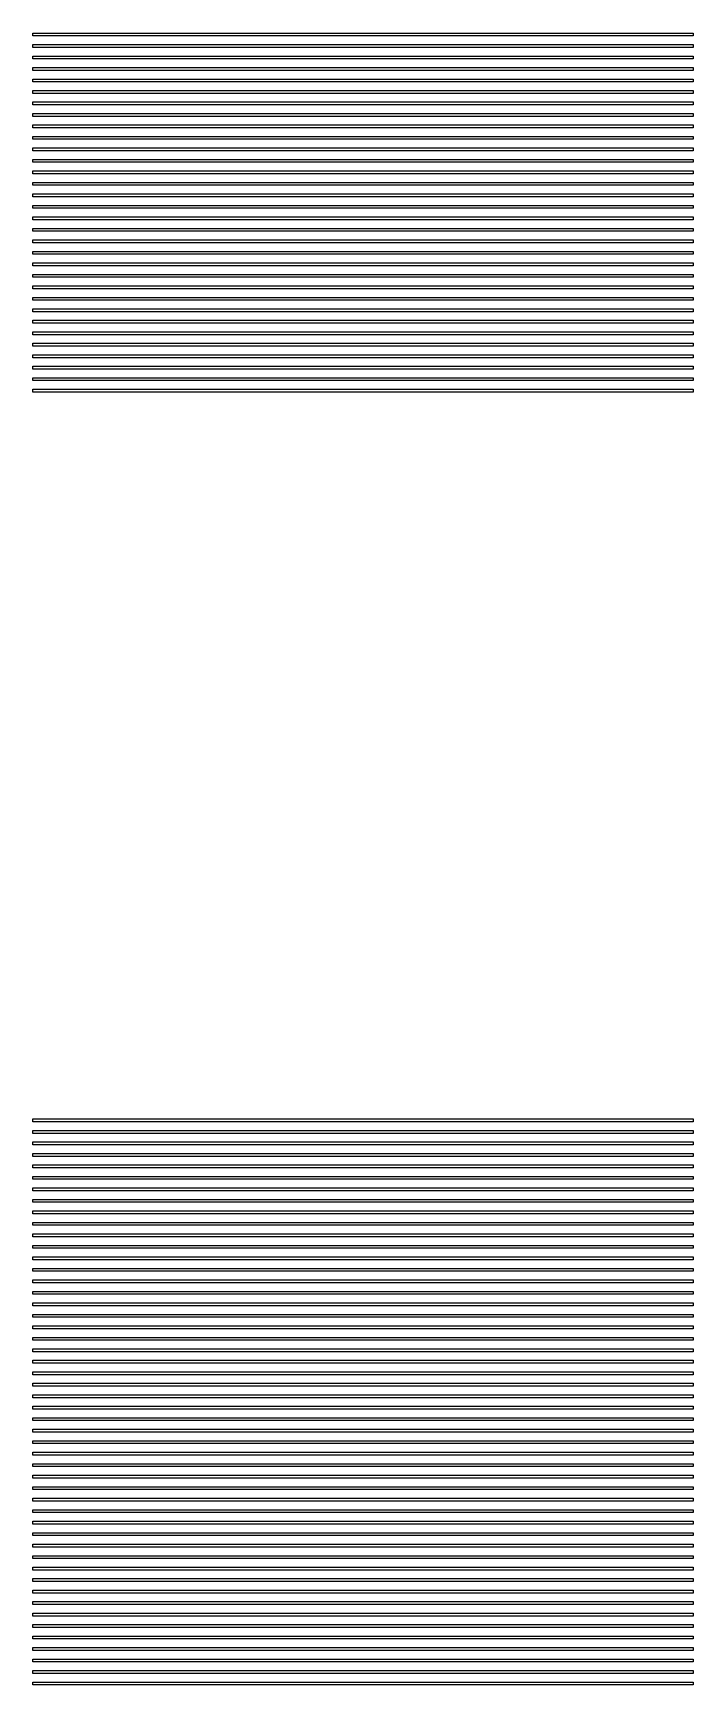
# Model space of a CAD drawing. Extents: x 40 to 187, y -3 to 150.
# Drawn here: x 67.85 to 70.2, y 28.9 to 34.78 of the extents above; entities that cross this region are included whole.
import ezdxf

# ---------------------------------------------------------------- set-up
doc = ezdxf.new("R2010")
doc.units = 0

msp = doc.modelspace()

# ---------------------------------------------------------------- linework, layer by layer
for p, q in [((67.8495, 34.7735), (67.8495, 34.7837)), ((67.8495, 34.7837), (70.2015, 34.7837)), ((70.2015, 34.7735), (67.8495, 34.7735)), ((70.2015, 34.7837), (70.2015, 34.7735)), ((67.8495, 34.7326), (67.8495, 34.7428)), ((67.8495, 34.7428), (70.2015, 34.7428)), ((70.2015, 34.7326), (67.8495, 34.7326)), ((67.8495, 34.6917), (67.8495, 34.7019)), ((67.8495, 34.7019), (70.2015, 34.7019)), ((70.2015, 34.6917), (67.8495, 34.6917)), ((70.2015, 34.7428), (70.2015, 34.7326)), ((70.2015, 34.7019), (70.2015, 34.6917)), ((67.8495, 34.6508), (67.8495, 34.661)), ((67.8495, 34.661), (70.2015, 34.661)), ((70.2015, 34.6508), (67.8495, 34.6508)), ((70.2015, 34.661), (70.2015, 34.6508)), ((67.8495, 34.6099), (67.8495, 34.6201)), ((67.8495, 34.6201), (70.2015, 34.6201)), ((70.2015, 34.6099), (67.8495, 34.6099)), ((67.8495, 34.569), (67.8495, 34.5792)), ((67.8495, 34.5792), (70.2015, 34.5792)), ((70.2015, 34.6201), (70.2015, 34.6099)), ((70.2015, 34.5792), (70.2015, 34.569)), ((70.2015, 34.569), (67.8495, 34.569)), ((67.8495, 34.5281), (67.8495, 34.5383)), ((67.8495, 34.5383), (70.2015, 34.5383)), ((70.2015, 34.5281), (67.8495, 34.5281)), ((70.2015, 34.5383), (70.2015, 34.5281)), ((67.8495, 34.4872), (67.8495, 34.4974)), ((67.8495, 34.4974), (70.2015, 34.4974)), ((70.2015, 34.4872), (67.8495, 34.4872)), ((67.8495, 34.4463), (67.8495, 34.4565)), ((67.8495, 34.4565), (70.2015, 34.4565)), ((70.2015, 34.4974), (70.2015, 34.4872)), ((70.2015, 34.4565), (70.2015, 34.4463)), ((70.2015, 34.4463), (67.8495, 34.4463)), ((67.8495, 34.4054), (67.8495, 34.4156)), ((67.8495, 34.4156), (70.2015, 34.4156)), ((70.2015, 34.4054), (67.8495, 34.4054)), ((70.2015, 34.4156), (70.2015, 34.4054)), ((67.8495, 34.3645), (67.8495, 34.3747)), ((67.8495, 34.3747), (70.2015, 34.3747)), ((70.2015, 34.3645), (67.8495, 34.3645)), ((70.2015, 34.3747), (70.2015, 34.3645)), ((67.8495, 34.3236), (67.8495, 34.3338)), ((67.8495, 34.3338), (70.2015, 34.3338)), ((70.2015, 34.3236), (67.8495, 34.3236)), ((67.8495, 34.2827), (67.8495, 34.2929)), ((67.8495, 34.2929), (70.2015, 34.2929)), ((70.2015, 34.2827), (67.8495, 34.2827)), ((70.2015, 34.3338), (70.2015, 34.3236)), ((70.2015, 34.2929), (70.2015, 34.2827)), ((67.8495, 34.2418), (67.8495, 34.252)), ((67.8495, 34.252), (70.2015, 34.252)), ((70.2015, 34.2418), (67.8495, 34.2418)), ((70.2015, 34.252), (70.2015, 34.2418)), ((67.8495, 34.2009), (67.8495, 34.2111)), ((67.8495, 34.2111), (70.2015, 34.2111)), ((70.2015, 34.2009), (67.8495, 34.2009)), ((67.8495, 34.16), (67.8495, 34.1702)), ((67.8495, 34.1702), (70.2015, 34.1702)), ((70.2015, 34.2111), (70.2015, 34.2009)), ((70.2015, 34.1702), (70.2015, 34.16)), ((70.2015, 34.16), (67.8495, 34.16)), ((67.8495, 34.119), (67.8495, 34.1293)), ((67.8495, 34.1293), (70.2015, 34.1293)), ((70.2015, 34.119), (67.8495, 34.119)), ((70.2015, 34.1293), (70.2015, 34.119)), ((67.8495, 34.0782), (67.8495, 34.0884)), ((67.8495, 34.0884), (70.2015, 34.0884)), ((70.2015, 34.0782), (67.8495, 34.0782)), ((67.8495, 34.0372), (67.8495, 34.0475)), ((67.8495, 34.0475), (70.2015, 34.0475)), ((70.2015, 34.0884), (70.2015, 34.0782)), ((70.2015, 34.0475), (70.2015, 34.0372)), ((70.2015, 34.0372), (67.8495, 34.0372)), ((67.8495, 33.9963), (67.8495, 34.0066)), ((67.8495, 34.0066), (70.2015, 34.0066)), ((70.2015, 33.9963), (67.8495, 33.9963)), ((70.2015, 34.0066), (70.2015, 33.9963)), ((67.8495, 33.9554), (67.8495, 33.9657)), ((67.8495, 33.9657), (70.2015, 33.9657)), ((70.2015, 33.9554), (67.8495, 33.9554)), ((70.2015, 33.9657), (70.2015, 33.9554)), ((67.8495, 33.9145), (67.8495, 33.9247)), ((67.8495, 33.9247), (70.2015, 33.9247)), ((70.2015, 33.9145), (67.8495, 33.9145)), ((67.8495, 33.8736), (67.8495, 33.8839)), ((67.8495, 33.8839), (70.2015, 33.8839)), ((70.2015, 33.8736), (67.8495, 33.8736)), ((70.2015, 33.9247), (70.2015, 33.9145)), ((70.2015, 33.8839), (70.2015, 33.8736)), ((67.8495, 33.8327), (67.8495, 33.8429)), ((67.8495, 33.8429), (70.2015, 33.8429)), ((70.2015, 33.8327), (67.8495, 33.8327)), ((70.2015, 33.8429), (70.2015, 33.8327)), ((67.8495, 33.7918), (67.8495, 33.802)), ((67.8495, 33.802), (70.2015, 33.802)), ((70.2015, 33.7918), (67.8495, 33.7918)), ((67.8495, 33.7509), (67.8495, 33.7611)), ((67.8495, 33.7611), (70.2015, 33.7611)), ((70.2015, 33.7509), (67.8495, 33.7509)), ((70.2015, 33.802), (70.2015, 33.7918)), ((70.2015, 33.7611), (70.2015, 33.7509)), ((67.8495, 33.71), (67.8495, 33.7202)), ((67.8495, 33.7202), (70.2015, 33.7202)), ((70.2015, 33.71), (67.8495, 33.71)), ((70.2015, 33.7202), (70.2015, 33.71)), ((67.8495, 33.6691), (67.8495, 33.6793)), ((67.8495, 33.6793), (70.2015, 33.6793)), ((70.2015, 33.6691), (67.8495, 33.6691)), ((67.8495, 33.6282), (67.8495, 33.6384)), ((67.8495, 33.6384), (70.2015, 33.6384)), ((70.2015, 33.6793), (70.2015, 33.6691)), ((70.2015, 33.6384), (70.2015, 33.6282)), ((70.2015, 33.6282), (67.8495, 33.6282)), ((67.8495, 33.5873), (67.8495, 33.5975)), ((67.8495, 33.5975), (70.2015, 33.5975)), ((70.2015, 33.5873), (67.8495, 33.5873)), ((70.2015, 33.5975), (70.2015, 33.5873)), ((67.8495, 33.5464), (67.8495, 33.5566)), ((67.8495, 33.5566), (70.2015, 33.5566)), ((70.2015, 33.5464), (67.8495, 33.5464)), ((67.8495, 33.5055), (67.8495, 33.5157)), ((67.8495, 33.5157), (70.2015, 33.5157)), ((70.2015, 33.5566), (70.2015, 33.5464)), ((70.2015, 33.5157), (70.2015, 33.5055)), ((70.2015, 33.5055), (67.8495, 33.5055)), ((67.8495, 30.9081), (67.8495, 30.9183)), ((67.8495, 30.9183), (70.2015, 30.9183)), ((70.2015, 30.9081), (67.8495, 30.9081)), ((67.8495, 30.8672), (67.8495, 30.8774)), ((67.8495, 30.8774), (70.2015, 30.8774)), ((70.2015, 30.9183), (70.2015, 30.9081)), ((70.2015, 30.8774), (70.2015, 30.8672)), ((70.2015, 30.8672), (67.8495, 30.8672)), ((67.8495, 30.8263), (67.8495, 30.8365)), ((67.8495, 30.8365), (70.2015, 30.8365)), ((70.2015, 30.8263), (67.8495, 30.8263)), ((70.2015, 30.8365), (70.2015, 30.8263)), ((67.8495, 30.7854), (67.8495, 30.7956)), ((67.8495, 30.7956), (70.2015, 30.7956)), ((70.2015, 30.7854), (67.8495, 30.7854)), ((67.8495, 30.7444), (67.8495, 30.7547)), ((67.8495, 30.7547), (70.2015, 30.7547)), ((70.2015, 30.7956), (70.2015, 30.7854)), ((70.2015, 30.7547), (70.2015, 30.7444)), ((70.2015, 30.7444), (67.8495, 30.7444)), ((67.8495, 30.7036), (67.8495, 30.7138)), ((67.8495, 30.7138), (70.2015, 30.7138)), ((70.2015, 30.7036), (67.8495, 30.7036)), ((70.2015, 30.7138), (70.2015, 30.7036)), ((67.8495, 30.6626), (67.8495, 30.6729)), ((67.8495, 30.6729), (70.2015, 30.6729)), ((70.2015, 30.6626), (67.8495, 30.6626)), ((70.2015, 30.6729), (70.2015, 30.6626)), ((67.8495, 30.6217), (67.8495, 30.632)), ((67.8495, 30.632), (70.2015, 30.632)), ((70.2015, 30.6217), (67.8495, 30.6217)), ((67.8495, 30.5808), (67.8495, 30.5911)), ((67.8495, 30.5911), (70.2015, 30.5911)), ((70.2015, 30.5808), (67.8495, 30.5808)), ((70.2015, 30.632), (70.2015, 30.6217)), ((70.2015, 30.5911), (70.2015, 30.5808)), ((67.8495, 30.5399), (67.8495, 30.5502)), ((67.8495, 30.5502), (70.2015, 30.5502)), ((70.2015, 30.5399), (67.8495, 30.5399)), ((70.2015, 30.5502), (70.2015, 30.5399)), ((67.8495, 30.499), (67.8495, 30.5093)), ((67.8495, 30.5093), (70.2015, 30.5093)), ((70.2015, 30.499), (67.8495, 30.499)), ((67.8495, 30.4581), (67.8495, 30.4684)), ((67.8495, 30.4684), (70.2015, 30.4684)), ((70.2015, 30.4581), (67.8495, 30.4581)), ((70.2015, 30.5093), (70.2015, 30.499)), ((70.2015, 30.4684), (70.2015, 30.4581)), ((67.8495, 30.4172), (67.8495, 30.4274)), ((67.8495, 30.4274), (70.2015, 30.4274)), ((70.2015, 30.4172), (67.8495, 30.4172)), ((70.2015, 30.4274), (70.2015, 30.4172)), ((67.8495, 30.3763), (67.8495, 30.3866)), ((67.8495, 30.3866), (70.2015, 30.3866)), ((70.2015, 30.3763), (67.8495, 30.3763)), ((67.8495, 30.3354), (67.8495, 30.3456)), ((67.8495, 30.3456), (70.2015, 30.3456)), ((70.2015, 30.3866), (70.2015, 30.3763)), ((70.2015, 30.3456), (70.2015, 30.3354)), ((70.2015, 30.3354), (67.8495, 30.3354)), ((67.8495, 30.2945), (67.8495, 30.3047)), ((67.8495, 30.3047), (70.2015, 30.3047)), ((70.2015, 30.2945), (67.8495, 30.2945)), ((70.2015, 30.3047), (70.2015, 30.2945)), ((67.8495, 30.2536), (67.8495, 30.2638)), ((67.8495, 30.2638), (70.2015, 30.2638)), ((70.2015, 30.2536), (67.8495, 30.2536)), ((67.8495, 30.2127), (67.8495, 30.2229)), ((67.8495, 30.2229), (70.2015, 30.2229)), ((70.2015, 30.2638), (70.2015, 30.2536)), ((70.2015, 30.2229), (70.2015, 30.2127)), ((70.2015, 30.2127), (67.8495, 30.2127)), ((67.8495, 30.1718), (67.8495, 30.182)), ((67.8495, 30.182), (70.2015, 30.182)), ((70.2015, 30.1718), (67.8495, 30.1718)), ((70.2015, 30.182), (70.2015, 30.1718)), ((67.8495, 30.1309), (67.8495, 30.1411)), ((67.8495, 30.1411), (70.2015, 30.1411)), ((70.2015, 30.1309), (67.8495, 30.1309)), ((70.2015, 30.1411), (70.2015, 30.1309)), ((67.8495, 30.09), (67.8495, 30.1002)), ((67.8495, 30.1002), (70.2015, 30.1002)), ((70.2015, 30.09), (67.8495, 30.09)), ((67.8495, 30.0491), (67.8495, 30.0593)), ((67.8495, 30.0593), (70.2015, 30.0593)), ((70.2015, 30.0491), (67.8495, 30.0491)), ((70.2015, 30.1002), (70.2015, 30.09)), ((70.2015, 30.0593), (70.2015, 30.0491)), ((67.8495, 30.0082), (67.8495, 30.0184)), ((67.8495, 30.0184), (70.2015, 30.0184)), ((70.2015, 30.0082), (67.8495, 30.0082)), ((70.2015, 30.0184), (70.2015, 30.0082)), ((67.8495, 29.9673), (67.8495, 29.9775)), ((67.8495, 29.9775), (70.2015, 29.9775)), ((70.2015, 29.9673), (67.8495, 29.9673)), ((67.8495, 29.9264), (67.8495, 29.9366)), ((67.8495, 29.9366), (70.2015, 29.9366)), ((70.2015, 29.9775), (70.2015, 29.9673)), ((70.2015, 29.9366), (70.2015, 29.9264)), ((70.2015, 29.9264), (67.8495, 29.9264)), ((67.8495, 29.8855), (67.8495, 29.8957)), ((67.8495, 29.8957), (70.2015, 29.8957)), ((70.2015, 29.8855), (67.8495, 29.8855)), ((70.2015, 29.8957), (70.2015, 29.8855)), ((67.8495, 29.8446), (67.8495, 29.8548)), ((67.8495, 29.8548), (70.2015, 29.8548)), ((70.2015, 29.8446), (67.8495, 29.8446)), ((67.8495, 29.8037), (67.8495, 29.8139)), ((67.8495, 29.8139), (70.2015, 29.8139)), ((70.2015, 29.8548), (70.2015, 29.8446)), ((70.2015, 29.8139), (70.2015, 29.8037)), ((70.2015, 29.8037), (67.8495, 29.8037)), ((67.8495, 29.7628), (67.8495, 29.773)), ((67.8495, 29.773), (70.2015, 29.773)), ((70.2015, 29.7628), (67.8495, 29.7628)), ((70.2015, 29.773), (70.2015, 29.7628)), ((67.8495, 29.7219), (67.8495, 29.7321)), ((67.8495, 29.7321), (70.2015, 29.7321)), ((70.2015, 29.7219), (67.8495, 29.7219)), ((70.2015, 29.7321), (70.2015, 29.7219)), ((67.8495, 29.681), (67.8495, 29.6912)), ((67.8495, 29.6912), (70.2015, 29.6912)), ((70.2015, 29.681), (67.8495, 29.681)), ((67.8495, 29.6401), (67.8495, 29.6503)), ((67.8495, 29.6503), (70.2015, 29.6503)), ((70.2015, 29.6401), (67.8495, 29.6401)), ((70.2015, 29.6912), (70.2015, 29.681)), ((70.2015, 29.6503), (70.2015, 29.6401)), ((67.8495, 29.5992), (67.8495, 29.6094)), ((67.8495, 29.6094), (70.2015, 29.6094)), ((70.2015, 29.5992), (67.8495, 29.5992)), ((70.2015, 29.6094), (70.2015, 29.5992)), ((67.8495, 29.5583), (67.8495, 29.5685)), ((67.8495, 29.5685), (70.2015, 29.5685)), ((70.2015, 29.5583), (67.8495, 29.5583)), ((67.8495, 29.5173), (67.8495, 29.5276)), ((67.8495, 29.5276), (70.2015, 29.5276)), ((70.2015, 29.5173), (67.8495, 29.5173)), ((70.2015, 29.5685), (70.2015, 29.5583)), ((70.2015, 29.5276), (70.2015, 29.5173)), ((67.8495, 29.4765), (67.8495, 29.4867)), ((67.8495, 29.4867), (70.2015, 29.4867)), ((70.2015, 29.4765), (67.8495, 29.4765)), ((70.2015, 29.4867), (70.2015, 29.4765)), ((67.8495, 29.4355), (67.8495, 29.4458)), ((67.8495, 29.4458), (70.2015, 29.4458)), ((70.2015, 29.4355), (67.8495, 29.4355)), ((67.8495, 29.3946), (67.8495, 29.4049)), ((67.8495, 29.4049), (70.2015, 29.4049)), ((70.2015, 29.4458), (70.2015, 29.4355)), ((70.2015, 29.4049), (70.2015, 29.3946)), ((70.2015, 29.3946), (67.8495, 29.3946)), ((67.8495, 29.3537), (67.8495, 29.364)), ((67.8495, 29.364), (70.2015, 29.364)), ((70.2015, 29.3537), (67.8495, 29.3537)), ((70.2015, 29.364), (70.2015, 29.3537)), ((67.8495, 29.3128), (67.8495, 29.323)), ((67.8495, 29.323), (70.2015, 29.323)), ((70.2015, 29.3128), (67.8495, 29.3128)), ((67.8495, 29.2719), (67.8495, 29.2822)), ((67.8495, 29.2822), (70.2015, 29.2822)), ((70.2015, 29.323), (70.2015, 29.3128)), ((70.2015, 29.2822), (70.2015, 29.2719)), ((70.2015, 29.2719), (67.8495, 29.2719)), ((67.8495, 29.231), (67.8495, 29.2412)), ((67.8495, 29.2412), (70.2015, 29.2412)), ((70.2015, 29.231), (67.8495, 29.231)), ((70.2015, 29.2412), (70.2015, 29.231)), ((67.8495, 29.1901), (67.8495, 29.2003)), ((67.8495, 29.2003), (70.2015, 29.2003)), ((70.2015, 29.1901), (67.8495, 29.1901)), ((70.2015, 29.2003), (70.2015, 29.1901)), ((67.8495, 29.1492), (67.8495, 29.1594)), ((67.8495, 29.1594), (70.2015, 29.1594)), ((70.2015, 29.1492), (67.8495, 29.1492)), ((67.8495, 29.1083), (67.8495, 29.1185)), ((67.8495, 29.1185), (70.2015, 29.1185)), ((70.2015, 29.1083), (67.8495, 29.1083)), ((70.2015, 29.1594), (70.2015, 29.1492)), ((70.2015, 29.1185), (70.2015, 29.1083)), ((67.8495, 29.0674), (67.8495, 29.0776)), ((67.8495, 29.0776), (70.2015, 29.0776)), ((70.2015, 29.0674), (67.8495, 29.0674)), ((70.2015, 29.0776), (70.2015, 29.0674)), ((67.8495, 29.0265), (67.8495, 29.0367)), ((67.8495, 29.0367), (70.2015, 29.0367)), ((70.2015, 29.0265), (67.8495, 29.0265)), ((67.8495, 28.9856), (67.8495, 28.9958)), ((67.8495, 28.9958), (70.2015, 28.9958)), ((70.2015, 29.0367), (70.2015, 29.0265)), ((70.2015, 28.9958), (70.2015, 28.9856)), ((70.2015, 28.9856), (67.8495, 28.9856)), ((67.8495, 28.9447), (67.8495, 28.9549)), ((67.8495, 28.9549), (70.2015, 28.9549)), ((70.2015, 28.9447), (67.8495, 28.9447)), ((70.2015, 28.9549), (70.2015, 28.9447)), ((67.8495, 28.9038), (67.8495, 28.914)), ((67.8495, 28.914), (70.2015, 28.914)), ((70.2015, 28.9038), (67.8495, 28.9038)), ((70.2015, 28.914), (70.2015, 28.9038))]:
    msp.add_line(p, q)

doc.saveas('drawing.dxf')
